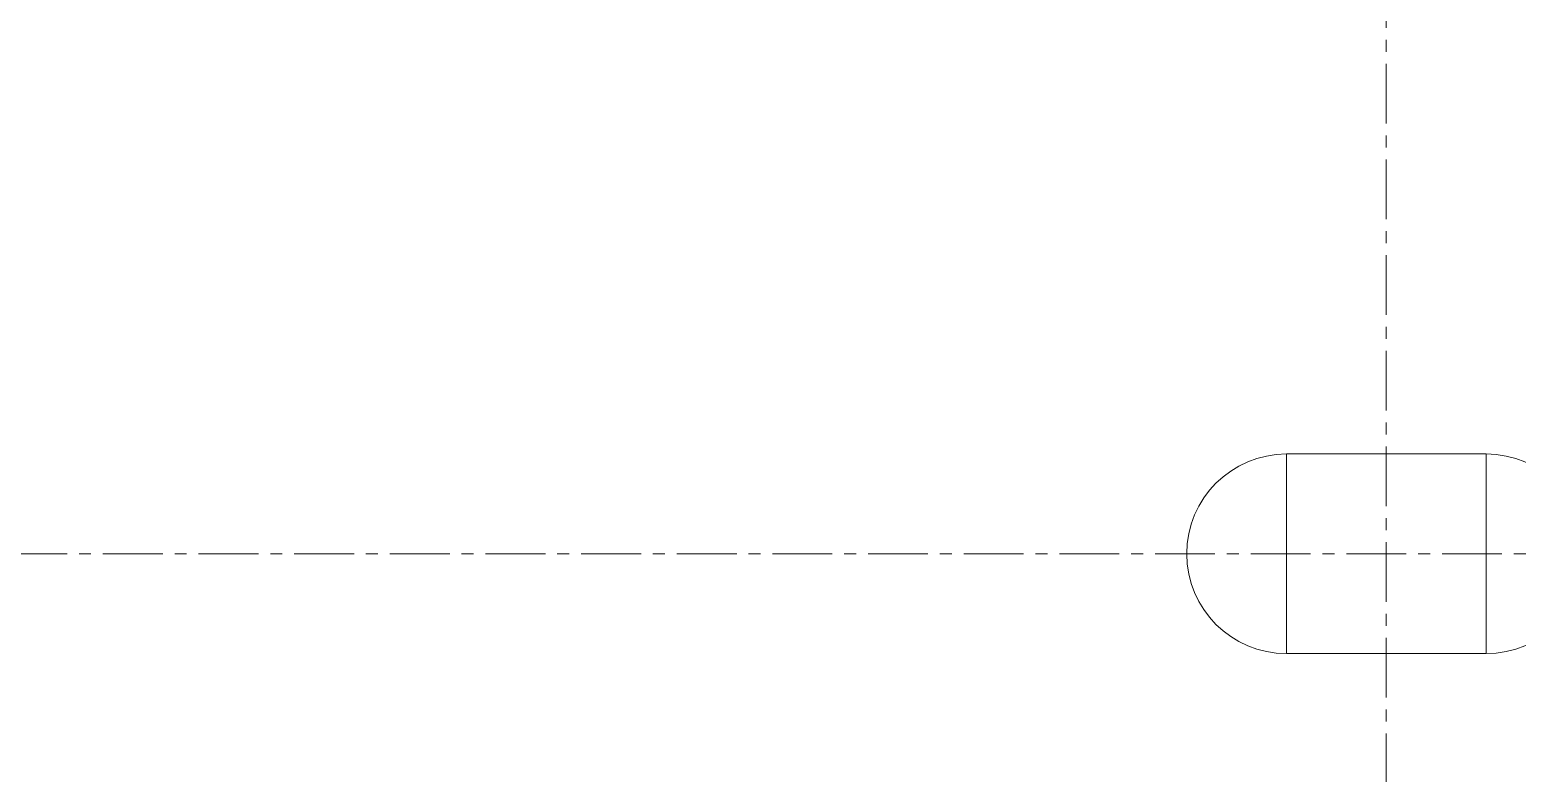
# Model space of a CAD drawing. Header units: millimetres. Extents: x 26027 to 581921, y 7230 to 233891.
# Drawn here: x 498797 to 502746, y 134563 to 136536 of the extents above; entities that cross this region are included whole.
import ezdxf

# ---------------------------------------------------------------- set-up
doc = ezdxf.new("R2010")
doc.units = ezdxf.units.MM
doc.header["$LTSCALE"] = 5
doc.linetypes.add('CENTER', pattern=[50.8, 31.75, -6.35, 6.35, -6.35])
doc.layers.add('axes', color=252, linetype='Continuous')
doc.layers.add('Structure', color=252, linetype='Continuous', lineweight=5)
doc.layers.add('Walls', color=252, linetype='Continuous', lineweight=5)

msp = doc.modelspace()

# ---------------------------------------------------------------- linework, layer by layer
at = {"layer": 'axes', "linetype": 'CENTER', "lineweight": 0}
for p, q in [((502398.8, 120285.6, 0), (502398.8, 210035.3, 0)), ((580937.8, 135145.3, 2.4), (448568.3, 135145.3, 2.4))]:
    msp.add_line(p, q, dxfattribs=at)
at = {"layer": 'Structure', "elevation": 0}
msp.add_lwpolyline([(502133.8, 134880.3), (502663.8, 134880.3), (502663.8, 135410.3), (502133.8, 135410.3)], close=True, dxfattribs=at)
at = {"layer": 'Walls'}
for centre, start, end in [((502133.8, 135145.3, 0), 90, 270), ((502663.8, 135145.3, 0), 270, 90)]:
    msp.add_arc(centre, 265, start, end, dxfattribs=at)

doc.saveas('drawing.dxf')
